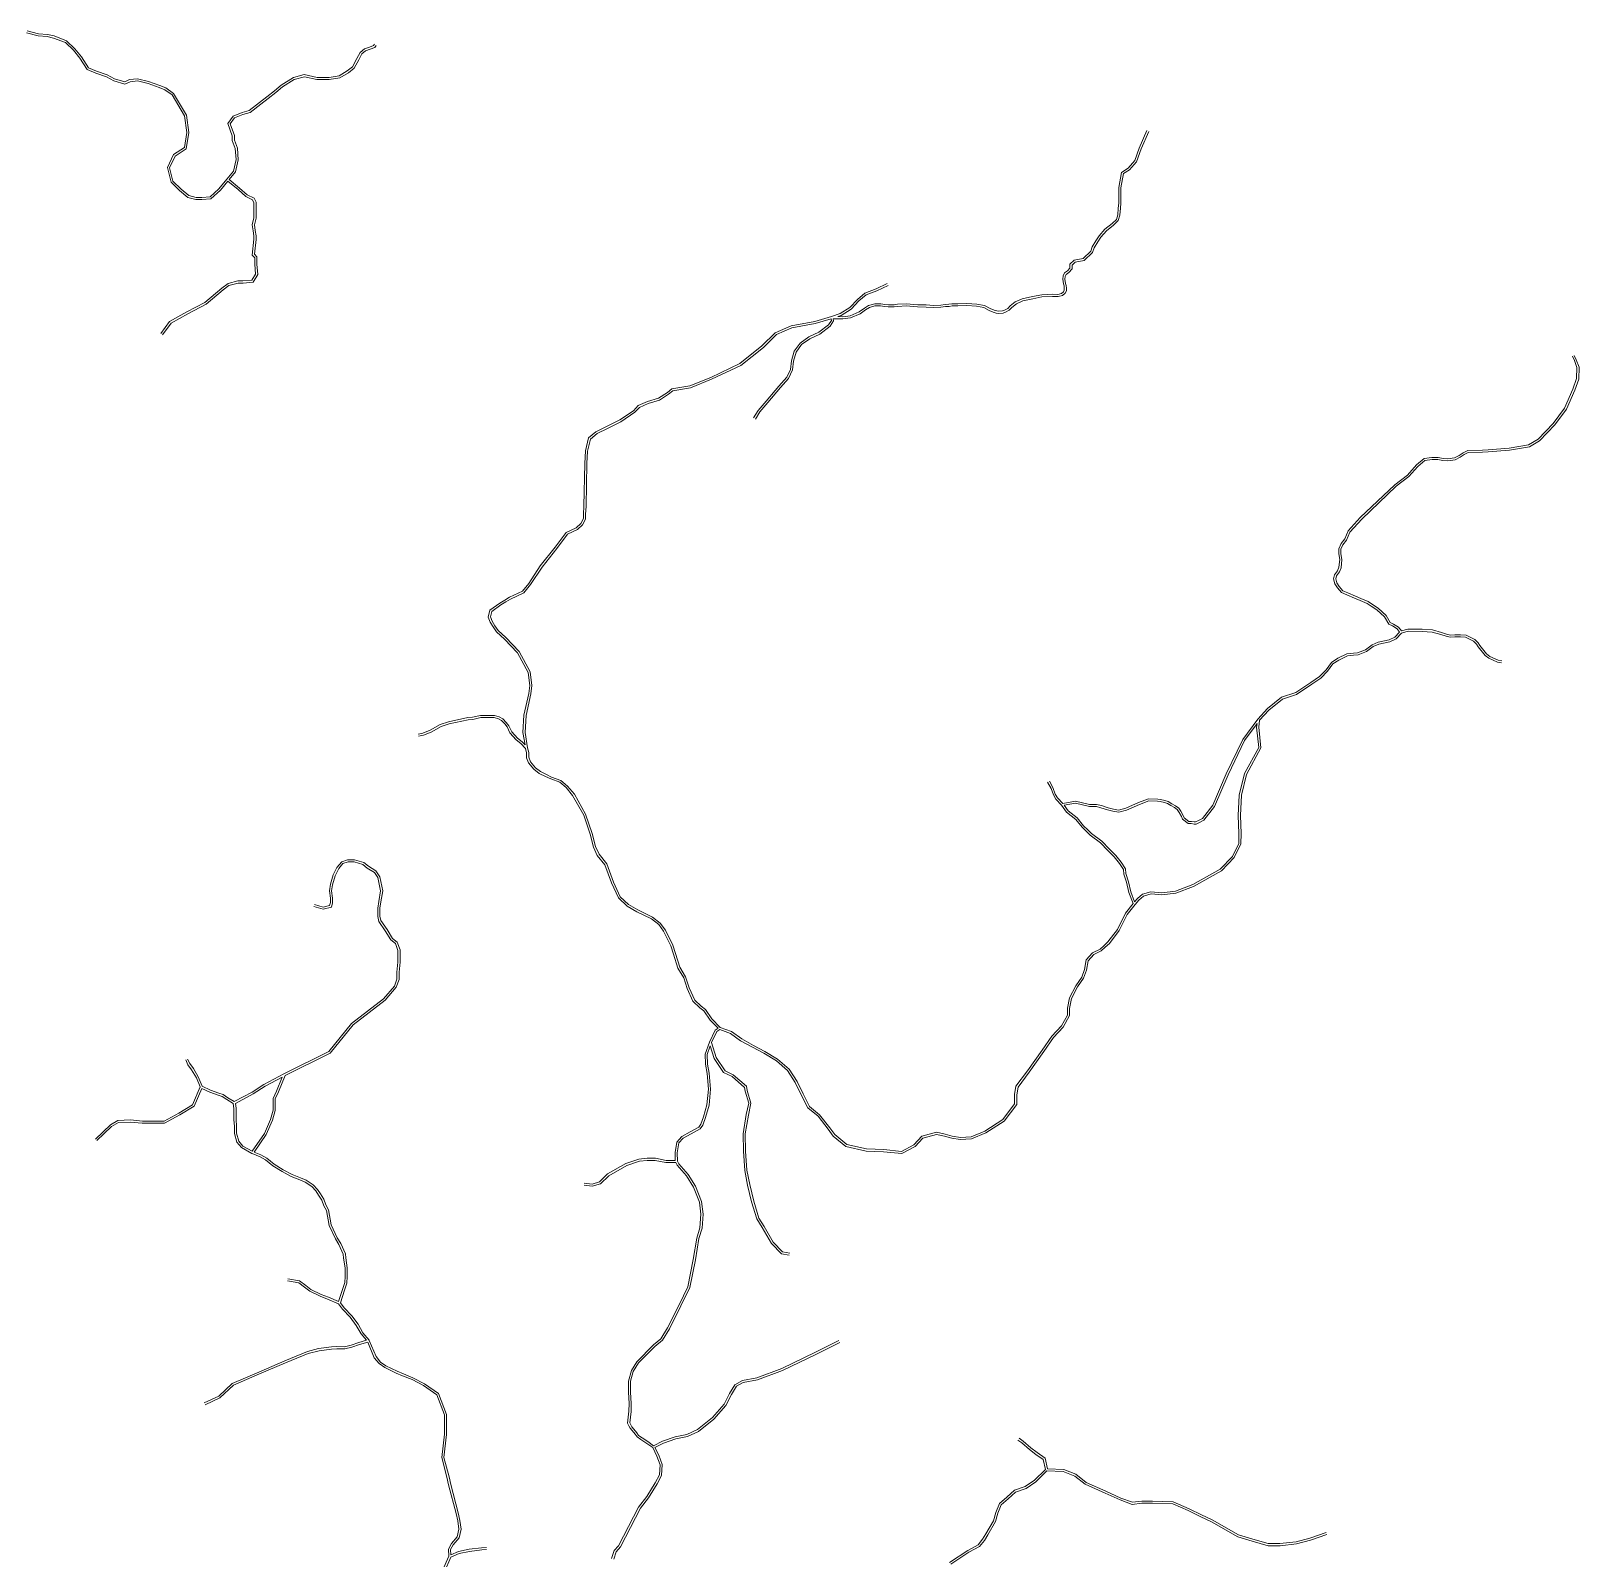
# Model space of a CAD drawing. Header units: millimetres. Extents: x 617885 to 663705, y 7172943 to 7234736.
# Drawn here: x 639325 to 643736, y 7217190 to 7221540 of the extents above; entities that cross this region are included whole.
import ezdxf

# ---------------------------------------------------------------- set-up
doc = ezdxf.new("R2010")
doc.units = ezdxf.units.MM
doc.layers.add('VIAS', color=7, linetype='Continuous', lineweight=5)

msp = doc.modelspace()

# ---------------------------------------------------------------- linework, layer by layer
at = {"layer": 'VIAS', "color": 253}
for points in [[(639312.5, 7221534.1), (639345.5, 7221525.8), (639371, 7221523.8), (639389, 7221519.8), (639422.9, 7221506.9), (639445.8, 7221485), (639464, 7221462.8), (639485.3, 7221430.5), (639509.3, 7221419.9), (639540, 7221409.6), (639560.6, 7221398.1), (639592.8, 7221388.7), (639607.5, 7221395.4), (639628.3, 7221397.8), (639658.5, 7221390.3), (639690.4, 7221378.8), (639706.7, 7221372.5), (639726.9, 7221357.5), (639762, 7221297.9), (639769, 7221250.8), (639762.1, 7221208.1), (639730.8, 7221187.8), (639713.7, 7221151.1), (639724.2, 7221109.4), (639748.6, 7221085.1), (639771.6, 7221065.9), (639795.1, 7221059.4), (639811.8, 7221059.4), (639837.9, 7221062), (639865, 7221086.5), (639885.7, 7221111.7), (639915.1, 7221087.9), (639937.2, 7221068.2), (639956.2, 7221058.7), (639960.3, 7221050.5), (639960.3, 7221007.7), (639955.4, 7220988), (639957.9, 7220970.4), (639960.3, 7220956), (639960.3, 7220946.7), (639955.3, 7220901.6), (639962.7, 7220894.1), (639962.7, 7220875.8), (639965.1, 7220847.4), (639954.2, 7220830), (639929.1, 7220827.7), (639914.2, 7220827.7), (639886.5, 7220820.2), (639868.9, 7220807.6), (639820.3, 7220766.4), (639769.4, 7220739.7), (639720, 7220712.6), (639695.2, 7220678)], [(640303.8, 7221502), (640301.1, 7221498.1), (640289.6, 7221493.8), (640274.9, 7221488.9), (640263.1, 7221478.7), (640253.4, 7221461), (640241.1, 7221438), (640226.1, 7221426), (640203.2, 7221412.3), (640174.2, 7221407.7), (640140.2, 7221407.7), (640103.8, 7221415.6), (640072.8, 7221407.5), (640037.7, 7221385.2), (640018.8, 7221369.4), (639996.8, 7221352.2), (639976.4, 7221336.5), (639947.1, 7221313.3), (639927.1, 7221307.2), (639901.1, 7221297.4), (639885.5, 7221276.6), (639898.5, 7221241.3), (639898.5, 7221227.5), (639907.2, 7221205), (639909.7, 7221173.5), (639902.4, 7221141), (639883, 7221117.9), (639882.9, 7221117.9), (639860.6, 7221090.6), (639835.3, 7221067.8), (639811.5, 7221065.4), (639795.9, 7221065.4), (639774.4, 7221071.3), (639752.6, 7221089.5), (639729.6, 7221112.5), (639720.1, 7221150.5), (639735.5, 7221183.7), (639767.6, 7221204.5), (639775.1, 7221250.8), (639767.8, 7221300), (639731.5, 7221361.6), (639709.6, 7221377.9), (639692.5, 7221384.4), (639660.2, 7221396), (639628.7, 7221403.9), (639605.9, 7221401.2), (639592.4, 7221395.1), (639562.9, 7221403.6), (639542.4, 7221415.2), (639511.5, 7221425.5), (639489.3, 7221435.3), (639468.8, 7221466.4), (639450.2, 7221489.1), (639426.2, 7221512), (639390.7, 7221525.6), (639371.9, 7221529.7), (639346.5, 7221531.8), (639314.1, 7221539.9)], [(640308.7, 7221498.7), (640305.1, 7221493.2), (640291.6, 7221488.1), (640277.9, 7221483.6), (640267.8, 7221474.9), (640258.7, 7221458.1), (640245.8, 7221434.1), (640229.5, 7221421), (640205.3, 7221406.5), (640174.7, 7221401.7), (640139.6, 7221401.7), (640103.9, 7221409.5), (640075.2, 7221401.9), (640041.3, 7221380.3), (640022.5, 7221364.7), (640000.5, 7221347.5), (639980.1, 7221331.8), (639949.9, 7221307.9), (639929, 7221301.5), (639904.8, 7221292.4), (639892.2, 7221275.6), (639904.5, 7221242.3), (639904.5, 7221228.7), (639913.1, 7221206.3), (639915.7, 7221173.1), (639908, 7221138.3), (639889.5, 7221116.4), (639918.9, 7221092.4), (639940.6, 7221073.2), (639960.7, 7221063.2), (639966.3, 7221051.9), (639966.3, 7221007), (639961.5, 7220987.7), (639963.8, 7220971.3), (639966.3, 7220956.5), (639966.3, 7220946.3), (639961.6, 7220903.8), (639968.7, 7220896.6), (639968.7, 7220876), (639971.2, 7220845.9), (639957.7, 7220824.3), (639929.3, 7220821.7), (639915, 7220821.7), (639889.1, 7220814.7), (639872.5, 7220802.9), (639823.7, 7220761.4), (639772.2, 7220734.4), (639724.1, 7220708), (639700.1, 7220674.5)], [(642510.3, 7221253.8), (642488.2, 7221203.9), (642475.3, 7221167.5), (642454.9, 7221144.7), (642438.1, 7221133.5), (642430.3, 7221093.2), (642430.3, 7221049.2), (642429.1, 7221035.2), (642427.9, 7221015.1), (642422.9, 7221000.1), (642409.5, 7220986.7), (642389.1, 7220970.5), (642373.7, 7220952.4), (642364.6, 7220938.8), (642354.6, 7220922.5), (642349.8, 7220909.1), (642325.6, 7220885.9), (642300.3, 7220881.1), (642291.3, 7220873.2), (642291.3, 7220862.4), (642282.4, 7220852), (642274.8, 7220846.6), (642271.7, 7220840.4), (642271.3, 7220832.9), (642272.9, 7220820.5), (642274.5, 7220815.1), (642275.4, 7220807.1), (642275.4, 7220800), (642271.9, 7220792.9), (642264.2, 7220786.7), (642251.5, 7220783.1), (642235.3, 7220783.9), (642205.6, 7220782.7), (642179.5, 7220777.3), (642151.1, 7220771.5), (642132.9, 7220763.1), (642119.5, 7220752), (642112.4, 7220744.9), (642101.7, 7220738.8), (642094.8, 7220736.4), (642082.9, 7220735.3), (642075.5, 7220736.5), (642067.1, 7220738.7), (642055.2, 7220744.1), (642039.6, 7220751.9), (642018.9, 7220756), (641991.7, 7220757.6), (641965.8, 7220757.1), (641949.5, 7220756.5), (641941.1, 7220755.5), (641930.5, 7220755), (641917.8, 7220753.4), (641896.2, 7220751.8), (641875.9, 7220753.4), (641851.5, 7220753.9), (641818.7, 7220756.5), (641794.7, 7220755.4), (641785, 7220753.7), (641767.7, 7220753.7), (641756.9, 7220754.6), (641746, 7220756.7), (641729.9, 7220757.1), (641714.3, 7220752.3), (641702.9, 7220745.4), (641687.6, 7220734.6), (641660.5, 7220723), (641638.5, 7220719.7), (641623.2, 7220720.1), (641611, 7220720.3), (641612.1, 7220714), (641602, 7220698.9), (641572.8, 7220676.4), (641544.3, 7220663), (641520.8, 7220646.6), (641505, 7220624.7), (641497.5, 7220599.5), (641495.1, 7220574.2), (641483.4, 7220550.2), (641460.4, 7220524.5), (641424.2, 7220481.3), (641402.1, 7220455), (641389.2, 7220434.6)], [(641767.6, 7220815.2), (641735.2, 7220799.4), (641704.4, 7220788), (641684.2, 7220771), (641662.2, 7220747.9), (641633.2, 7220729.5), (641623.7, 7220726.1), (641638.2, 7220725.7), (641658.8, 7220728.8), (641684.7, 7220739.9), (641699.6, 7220750.4), (641711.8, 7220757.8), (641729.1, 7220763.1), (641746.7, 7220762.7), (641757.7, 7220760.5), (641768, 7220759.7), (641784.5, 7220759.7), (641794.1, 7220761.4), (641818.8, 7220762.5), (641851.8, 7220759.9), (641876.2, 7220759.4), (641896.3, 7220757.8), (641917.2, 7220759.3), (641929.9, 7220760.9), (641940.6, 7220761.5), (641949.1, 7220762.5), (641965.7, 7220763.1), (641991.8, 7220763.6), (642019.7, 7220762), (642041.5, 7220757.6), (642057.8, 7220749.5), (642069.1, 7220744.3), (642076.7, 7220742.3), (642083.1, 7220741.4), (642093.5, 7220742.3), (642099.3, 7220744.3), (642108.7, 7220749.7), (642115.5, 7220756.5), (642129.7, 7220768.2), (642149.2, 7220777.3), (642178.3, 7220783.2), (642204.9, 7220788.7), (642235.3, 7220789.9), (642250.8, 7220789.1), (642261.4, 7220792.1), (642267.1, 7220796.8), (642269.4, 7220801.4), (642269.4, 7220806.8), (642268.6, 7220813.8), (642267, 7220819.2), (642265.2, 7220832.7), (642265.8, 7220842), (642270.1, 7220850.7), (642278.3, 7220856.4), (642285.3, 7220864.6), (642285.3, 7220876), (642297.6, 7220886.6), (642322.7, 7220891.4), (642344.7, 7220912.5), (642349.2, 7220925.1), (642359.5, 7220942), (642368.9, 7220956), (642384.9, 7220974.9), (642405.5, 7220991.2), (642417.7, 7221003.3), (642422, 7221016.2), (642423.1, 7221035.6), (642424.3, 7221049.5), (642424.3, 7221093.8), (642432.7, 7221137.1), (642450.9, 7221149.2), (642470, 7221170.6), (642482.7, 7221206.2), (642504.8, 7221256.2)], [(641764.9, 7220820.6), (641732.8, 7220804.9), (641701.3, 7220793.3), (641680.1, 7220775.4), (641658.4, 7220752.6), (641630.5, 7220735), (641606.4, 7220726.2), (641558.1, 7220712.1), (641491.1, 7220699.9), (641445.7, 7220680.3), (641407.9, 7220642.6), (641344.6, 7220592.4), (641261.9, 7220553.1), (641202.6, 7220529), (641151.1, 7220520.4), (641138.4, 7220510), (641113.1, 7220493.8), (641081.7, 7220484.6), (641055.2, 7220472.8), (641042.1, 7220458.2), (641003.1, 7220432), (640965.3, 7220412.8), (640934.9, 7220398.3), (640913.7, 7220381), (640904.8, 7220343.9), (640903, 7220307.8), (640900.6, 7220186.3), (640899.5, 7220163.1), (640899.5, 7220151), (640892, 7220137.1), (640878.8, 7220125), (640849.6, 7220111), (640818.7, 7220069.6), (640776.3, 7220015.9), (640743.3, 7219966.4), (640725.3, 7219944.3), (640688.5, 7219927), (640675, 7219918.7), (640660.5, 7219910.4), (640632.6, 7219890), (640628, 7219870.5), (640633.6, 7219856), (640642, 7219842.3), (640651.6, 7219828.5), (640674.2, 7219807.7), (640710.8, 7219768.7), (640741.5, 7219712.2), (640746.3, 7219675.4), (640743.3, 7219653), (640729.6, 7219591), (640726.9, 7219541.6), (640732.7, 7219506.7), (640725, 7219514.8), (640711.2, 7219525.2), (640694.8, 7219543.7), (640686.9, 7219560.5), (640679.2, 7219570.3), (640669.8, 7219580.3), (640659.1, 7219586), (640645.7, 7219589.8), (640627.9, 7219590.4), (640605.8, 7219590.4), (640583, 7219585.1), (640569.8, 7219584), (640514.6, 7219572.2), (640491.3, 7219564.1), (640462.4, 7219547.8), (640441.4, 7219540), (640428.1, 7219537.3)], [(641384.2, 7220437.8), (641397.3, 7220458.5), (641419.6, 7220485.2), (641455.9, 7220528.5), (641478.3, 7220553.6), (641489.2, 7220575.8), (641491.6, 7220600.6), (641499.5, 7220627.4), (641516.5, 7220650.9), (641541.3, 7220668.2), (641569.7, 7220681.5), (641597.5, 7220703), (641605.7, 7220715.3), (641605, 7220719.5), (641559.5, 7220706.2), (641492.8, 7220694.1), (641449.1, 7220675.3), (641411.9, 7220638.1), (641347.8, 7220587.2), (641264.3, 7220547.6), (641204.2, 7220523.2), (641153.6, 7220514.8), (641141.9, 7220505.1), (641115.6, 7220488.3), (641083.8, 7220478.9), (641058.8, 7220467.8), (641046, 7220453.7), (641006.1, 7220426.8), (640967.9, 7220407.4), (640938.1, 7220393.2), (640919.1, 7220377.6), (640910.8, 7220343), (640909, 7220307.6), (640906.6, 7220186.1), (640905.5, 7220162.9), (640905.5, 7220149.5), (640896.8, 7220133.4), (640882.2, 7220120), (640853.5, 7220106.2), (640823.5, 7220065.9), (640781.2, 7220012.4), (640748.1, 7219962.8), (640729, 7219939.5), (640691.4, 7219921.7), (640678.1, 7219913.5), (640663.7, 7219905.3), (640637.9, 7219886.5), (640634.3, 7219870.9), (640639, 7219858.7), (640647.1, 7219845.5), (640656.1, 7219832.5), (640678.4, 7219812), (640715.7, 7219772.3), (640747.3, 7219714.1), (640752.3, 7219675.4), (640749.2, 7219652), (640735.5, 7219590.2), (640733, 7219541.9), (640740.2, 7219498.1), (640743.3, 7219484.3), (640743.3, 7219470.9), (640748.2, 7219458.4), (640762.3, 7219441.3), (640776.4, 7219430.2), (640793.8, 7219422), (640808.3, 7219414.8), (640834.7, 7219405.3), (640854.1, 7219389.1), (640873.3, 7219365.7), (640905.5, 7219308.9), (640924.4, 7219254.1), (640933.8, 7219216.7), (640943.8, 7219194.8), (640965.5, 7219167.4), (640984.4, 7219115.5), (641003.8, 7219073.9), (641027.5, 7219051.6), (641053.9, 7219036.1), (641095.9, 7219015.9), (641118.2, 7218999), (641132.7, 7218978.3), (641153.8, 7218936.2), (641161.4, 7218912.1), (641174, 7218872.9), (641190.4, 7218845.3), (641200.1, 7218814.6), (641216.3, 7218779.6), (641234.8, 7218761.7), (641246.9, 7218752.6), (641264.8, 7218725.8), (641289, 7218701.6), (641321, 7218689.8), (641350.2, 7218668.9), (641383.7, 7218650.4), (641416.2, 7218633), (641452.4, 7218610.8), (641485.4, 7218582.6), (641507.7, 7218547.3), (641525.2, 7218512.5), (641543.4, 7218476), (641572.2, 7218453), (641601.4, 7218415.6), (641615.1, 7218396.2), (641649.5, 7218368), (641705.4, 7218355.4), (641754.8, 7218353.6), (641805.4, 7218348.1), (641840.8, 7218367.6), (641863.1, 7218391.7), (641905.1, 7218403.2), (641929.7, 7218397.5), (641949.8, 7218392), (641973.2, 7218388.4), (642003.6, 7218390.2), (642043.2, 7218406.4), (642094, 7218439), (642127.9, 7218483.6), (642127.9, 7218510.4), (642131.7, 7218534), (642164.8, 7218577.6), (642206.2, 7218636.5), (642234.2, 7218676.5), (642261.3, 7218705.9), (642278.2, 7218736.7), (642278.2, 7218756.2), (642284, 7218785.6), (642301.8, 7218820.4), (642319, 7218845.1), (642326.8, 7218866.5), (642331.9, 7218894.2), (642350, 7218914.3), (642371.2, 7218924.4), (642381.9, 7218934.1), (642393.7, 7218945), (642420.5, 7218980.6), (642443.6, 7219026.8), (642465.3, 7219054.2), (642453.4, 7219085.7), (642446.3, 7219115.1), (642439.2, 7219138.5), (642438.2, 7219151.1), (642426.6, 7219168.5), (642411.7, 7219187.4), (642393.6, 7219205.4), (642372.6, 7219227.5), (642343.4, 7219249.6), (642332.2, 7219259.8), (642319.9, 7219272), (642301.9, 7219294.1), (642275.6, 7219314.3), (642261.3, 7219334.6), (642244.8, 7219351.5), (642238.2, 7219363.9), (642231.7, 7219382.1), (642221.9, 7219400.1)], [(643717.2, 7220613.3), (643722.8, 7220601.3), (643730, 7220581.4), (643729.1, 7220549.7), (643718.1, 7220519.4), (643694.8, 7220465.5), (643662.4, 7220422), (643619.8, 7220377.5), (643592.5, 7220361.2), (643536.9, 7220351.5), (643476.8, 7220347.1), (643460.5, 7220346.3), (643419, 7220344.8), (643405.6, 7220338.5), (643394.4, 7220331), (643380.8, 7220323.9), (643362.4, 7220321.1), (643348.7, 7220322.5), (643334.4, 7220324.8), (643316.9, 7220324.8), (643294.3, 7220322.4), (643272.6, 7220303.8), (643247.4, 7220274.9), (643211, 7220247.5), (643112.5, 7220153.7), (643078, 7220115.8), (643068.6, 7220092.9), (643057.9, 7220079.6), (643051.4, 7220064.6), (643051.4, 7220050.3), (643054.1, 7220034.4), (643052, 7220012.1), (643048.1, 7220002.3), (643039.5, 7219990.3), (643036.7, 7219978.9), (643039.9, 7219965.4), (643047.5, 7219953.8), (643059.5, 7219940.5), (643074.5, 7219933.5), (643096.5, 7219924.1), (643112.1, 7219917.8), (643132.2, 7219909.1), (643143.8, 7219901.6), (643159.6, 7219891.2), (643181.6, 7219870.9), (643194, 7219850.6), (643204.2, 7219845.2), (643217.7, 7219836.9), (643224.8, 7219827.5), (643211.5, 7219813.5), (643195, 7219805.2), (643163.4, 7219798.5), (643146.5, 7219791.6), (643127.3, 7219777.2), (643105.1, 7219768.9), (643093, 7219767.9), (643074.1, 7219766), (643048.5, 7219753.2), (643030.6, 7219741.2), (643015.1, 7219719.9), (642996.2, 7219701), (642971.5, 7219683.9), (642928.6, 7219655.4), (642888.2, 7219641.9), (642848.2, 7219609.8), (642820.7, 7219579.8), (642820.4, 7219579.5), (642778, 7219522.1), (642730.5, 7219423.5), (642692.1, 7219334.3), (642662.8, 7219296.6), (642651.5, 7219290.7), (642643.6, 7219286.7), (642639.4, 7219286.7), (642631.8, 7219288), (642624.3, 7219288.4), (642611.1, 7219298.5), (642608.4, 7219305.2), (642601.7, 7219317.1), (642595.4, 7219326.2), (642586.2, 7219333), (642576.2, 7219338.7), (642565.7, 7219344.8), (642556.2, 7219348.4), (642543.8, 7219350.6), (642535.5, 7219351.9), (642509.3, 7219352.8), (642481.2, 7219341.9), (642444.6, 7219326.4), (642424.2, 7219320.5), (642409.2, 7219323.7), (642394.2, 7219327.1), (642375, 7219333.3), (642361.5, 7219336.8), (642341.6, 7219336.8), (642301.4, 7219346.5), (642264.7, 7219339.8), (642249.7, 7219355.1), (642243.7, 7219366.4), (642237.1, 7219384.6), (642227.2, 7219403)], [(643722.6, 7220615.8), (643728.3, 7220603.6), (643736, 7220582.3), (643735.1, 7220548.5), (643723.6, 7220517.1), (643700.1, 7220462.5), (643667, 7220418.1), (643623.5, 7220372.8), (643594.6, 7220355.5), (643537.6, 7220345.5), (643477.2, 7220341.1), (643460.8, 7220340.3), (643420.5, 7220338.9), (643408.6, 7220333.3), (643397.5, 7220325.9), (643382.8, 7220318.1), (643362.5, 7220315), (643347.9, 7220316.6), (643334, 7220318.8), (643317.3, 7220318.8), (643296.8, 7220316.7), (643276.8, 7220299.6), (643251.5, 7220270.5), (643214.9, 7220242.9), (643116.8, 7220149.5), (643083.1, 7220112.5), (643073.8, 7220089.9), (643063, 7220076.5), (643057.4, 7220063.4), (643057.4, 7220050.8), (643060.1, 7220034.6), (643057.9, 7220010.7), (643053.4, 7219999.4), (643045, 7219987.7), (643042.8, 7219978.9), (643045.5, 7219967.8), (643052.3, 7219957.5), (643063.1, 7219945.4), (643076.9, 7219939), (643098.8, 7219929.7), (643114.5, 7219923.3), (643135, 7219914.4), (643147.1, 7219906.6), (643163.4, 7219895.9), (643186.2, 7219874.8), (643198.3, 7219855.1), (643207.2, 7219850.4), (643221.8, 7219841.5), (643229.8, 7219830.8), (643248.2, 7219836.4), (643289.3, 7219835.5), (643318.5, 7219833.8), (643343.7, 7219826.1), (643358.8, 7219821.8), (643369.8, 7219819.2), (643381.9, 7219819.7), (643398.3, 7219819.7), (643414.2, 7219819.1), (643439.1, 7219806.7), (643448.3, 7219797.5), (643453.8, 7219789.2), (643472.5, 7219765.7), (643482.3, 7219758), (643505.4, 7219747.5), (643516.4, 7219745.9)], [(643515.5, 7219740), (643503.7, 7219741.7), (643479.1, 7219752.9), (643468.2, 7219761.4), (643449, 7219785.7), (643443.6, 7219793.6), (643435.5, 7219801.8), (643412.7, 7219813.2), (643398.2, 7219813.7), (643382, 7219813.7), (643369.2, 7219813.1), (643357.3, 7219816), (643342, 7219820.3), (643317.4, 7219827.8), (643289, 7219829.5), (643249, 7219830.3), (643230.3, 7219824.7), (643215.1, 7219808.6), (643197, 7219799.5), (643165.2, 7219792.8), (643149.5, 7219786.3), (643130.2, 7219771.9), (643106.4, 7219762.9), (643093.5, 7219762), (643075.9, 7219760.1), (643051.5, 7219748), (643034.8, 7219736.8), (643019.7, 7219716), (643000.1, 7219696.4), (642974.9, 7219679), (642931.3, 7219649.9), (642891.1, 7219636.6), (642852.3, 7219605.4), (642825.7, 7219576.4), (642823.4, 7219556.6), (642829.5, 7219497.9), (642788.7, 7219422.3), (642774, 7219362.7), (642771, 7219304.8), (642773, 7219254.4), (642772.2, 7219224.1), (642753.6, 7219185.4), (642717.6, 7219147.8), (642637.6, 7219102.7), (642587.5, 7219083.7), (642547, 7219079.2), (642516.6, 7219081.7), (642494.8, 7219075.7), (642481.9, 7219064.1), (642471, 7219051.7), (642448.7, 7219023.5), (642425.6, 7218977.5), (642398.2, 7218940.9), (642385.9, 7218929.7), (642374.6, 7218919.4), (642353.6, 7218909.4), (642337.5, 7218891.4), (642332.6, 7218865), (642324.4, 7218842.3), (642307, 7218817.3), (642289.7, 7218783.6), (642284.2, 7218755.6), (642284.2, 7218735.2), (642266.2, 7218702.3), (642238.9, 7218672.7), (642211.1, 7218633.1), (642169.6, 7218574.1), (642137.4, 7218531.6), (642133.9, 7218509.9), (642133.9, 7218481.6), (642098.1, 7218434.5), (642046, 7218401.1), (642004.9, 7218384.3), (641972.9, 7218382.4), (641948.5, 7218386.1), (641928.2, 7218391.7), (641905.2, 7218397), (641866.3, 7218386.4), (641844.6, 7218362.8), (641806.6, 7218342), (641754.4, 7218347.6), (641704.6, 7218349.4), (641646.8, 7218362.5), (641610.7, 7218392.1), (641596.6, 7218412), (641567.9, 7218448.8), (641538.6, 7218472.1), (641519.8, 7218509.8), (641502.5, 7218544.4), (641480.8, 7218578.6), (641448.8, 7218606), (641413.2, 7218627.8), (641380.8, 7218645.1), (641347, 7218663.8), (641318.2, 7218684.5), (641287.8, 7218695.6), (641279.6, 7218689.8), (641264, 7218658.4), (641277.4, 7218615.8), (641302.7, 7218577.6), (641325.9, 7218566.9), (641363.9, 7218533.9), (641366.1, 7218521.8), (641376.1, 7218486.2), (641369.1, 7218452.1), (641360.1, 7218398.4), (641360.8, 7218349.4), (641364.6, 7218294.6), (641372.9, 7218253.7), (641384.3, 7218206.7), (641398.6, 7218158.5), (641413.7, 7218134.4), (641439.7, 7218089.7), (641466.4, 7218062.4), (641486.9, 7218058.6)], [(640429.3, 7219531.4), (640443, 7219534.3), (640464.9, 7219542.3), (640493.8, 7219558.6), (640516.2, 7219566.4), (640570.7, 7219578.1), (640583.9, 7219579.1), (640606.5, 7219584.4), (640627.8, 7219584.4), (640644.8, 7219583.9), (640656.8, 7219580.4), (640666.1, 7219575.5), (640674.7, 7219566.4), (640681.8, 7219557.3), (640689.7, 7219540.3), (640707.1, 7219520.8), (640721, 7219510.3), (640734.5, 7219496), (640737.3, 7219483.6), (640737.3, 7219469.8), (640742.9, 7219455.3), (640758.1, 7219436.9), (640773.2, 7219425.1), (640791.2, 7219416.6), (640805.9, 7219409.2), (640831.7, 7219400), (640849.9, 7219384.9), (640868.3, 7219362.3), (640900, 7219306.4), (640918.7, 7219252.4), (640928.1, 7219214.7), (640938.7, 7219191.6), (640960.2, 7219164.5), (640978.9, 7219113.2), (640998.9, 7219070.3), (641023.8, 7219046.7), (641051.1, 7219030.8), (641092.7, 7219010.8), (641113.8, 7218994.8), (641127.6, 7218975.3), (641148.3, 7218933.9), (641155.7, 7218910.3), (641168.5, 7218870.4), (641184.9, 7218842.8), (641194.5, 7218812.4), (641211.3, 7218776), (641230.9, 7218757.1), (641242.5, 7218748.4), (641260.1, 7218721.9), (641282.7, 7218699.4), (641274.9, 7218693.9), (641258.1, 7218660), (641257.9, 7218659.6), (641245.6, 7218625.2), (641246.9, 7218596.7), (641251.7, 7218570.1), (641255.5, 7218525.4), (641251.2, 7218481.3), (641241.2, 7218447), (641234.1, 7218425.6), (641227.9, 7218417), (641203.3, 7218403.9), (641179.1, 7218390.7), (641165.6, 7218375.2), (641160.5, 7218345.1), (641160.8, 7218322.4), (641134.6, 7218322.7), (641104.6, 7218328.9), (641080.8, 7218328.9), (641057.3, 7218326.1), (641020.3, 7218314.2), (640968.1, 7218284.1), (640945, 7218261.9), (640923.8, 7218255.3), (640901.6, 7218258.3)], [(642818.6, 7219566.9), (642783.1, 7219519), (642736, 7219421.1), (642697.3, 7219331.2), (642666.8, 7219291.9), (642654.3, 7219285.3), (642645, 7219280.7), (642638.9, 7219280.7), (642631.1, 7219282), (642622.2, 7219282.5), (642606.2, 7219294.7), (642602.9, 7219302.6), (642596.7, 7219313.9), (642591, 7219321.9), (642583, 7219328), (642573.2, 7219333.5), (642563.1, 7219339.4), (642554.6, 7219342.6), (642542.9, 7219344.7), (642534.9, 7219346), (642510.4, 7219346.8), (642483.5, 7219336.3), (642446.6, 7219320.7), (642424.4, 7219314.3), (642407.9, 7219317.9), (642392.6, 7219321.3), (642373.3, 7219327.5), (642360.7, 7219330.8), (642340.8, 7219330.8), (642301.3, 7219340.4), (642268.8, 7219334.4), (642280, 7219318.5), (642306.1, 7219298.4), (642324.4, 7219276.1), (642336.3, 7219264.1), (642347.3, 7219254.2), (642376.6, 7219232), (642397.9, 7219209.6), (642416.2, 7219191.4), (642431.5, 7219172), (642444.1, 7219153.1), (642445.1, 7219139.6), (642452.1, 7219116.6), (642459.2, 7219087.5), (642469.8, 7219059.4), (642477.6, 7219068.4), (642491.8, 7219081.1), (642516, 7219087.7), (642546.9, 7219085.3), (642586.1, 7219089.5), (642635.1, 7219108.2), (642713.9, 7219152.6), (642748.6, 7219188.8), (642766.2, 7219225.5), (642767, 7219254.4), (642765, 7219304.8), (642768, 7219363.6), (642783, 7219424.5), (642823.3, 7219499.1), (642817.4, 7219556.6), (642818.6, 7219566.9)], [(639771.3, 7218611.3), (639777.2, 7218598.5), (639787.8, 7218584.3), (639801.8, 7218560.7), (639812.3, 7218534.2), (639836.6, 7218522.5), (639860.2, 7218514.6), (639872.3, 7218510.5), (639886.1, 7218501), (639904.1, 7218490.4), (639955.5, 7218517.2), (639988.9, 7218539.1), (640045.5, 7218569.1), (640045.6, 7218569.1), (640173.8, 7218632.8), (640238.7, 7218713.1), (640329.8, 7218783.4), (640360.5, 7218819.1), (640367.9, 7218838.9), (640367.9, 7218859.3), (640370.5, 7218887.9), (640370.5, 7218921), (640363.2, 7218940.5), (640350.4, 7218950.7), (640334.6, 7218977.1), (640316, 7219003.5), (640313.3, 7219017.4), (640313.3, 7219041.3), (640315.9, 7219059.8), (640321, 7219090.5), (640313.4, 7219128.3), (640303.7, 7219142.9), (640283.3, 7219155.6), (640270.6, 7219165.8), (640245.6, 7219173.3), (640228.3, 7219173.3), (640214, 7219168.5), (640201.7, 7219153.8), (640191.6, 7219133.6), (640183.9, 7219108.1), (640181.4, 7219090.5), (640184, 7219069.9), (640184, 7219056.3), (640180.8, 7219043.8), (640157.5, 7219038), (640130.7, 7219046)], [(640132.4, 7219051.8), (640157.6, 7219044.2), (640175.9, 7219048.8), (640178, 7219057.1), (640178, 7219069.5), (640175.3, 7219090.5), (640178, 7219109.3), (640186, 7219135.8), (640196.7, 7219157.1), (640210.4, 7219173.7), (640227.3, 7219179.3), (640246.5, 7219179.3), (640273.5, 7219171.2), (640286.8, 7219160.5), (640308, 7219147.3), (640319.1, 7219130.7), (640327.1, 7219090.6), (640321.8, 7219058.9), (640319.3, 7219040.9), (640319.3, 7219018), (640321.7, 7219005.9), (640339.6, 7218980.4), (640355, 7218954.7), (640368.2, 7218944.2), (640376.5, 7218922.1), (640376.5, 7218887.6), (640373.9, 7218859), (640373.9, 7218837.8), (640365.7, 7218816), (640333.9, 7218779), (640242.9, 7218708.8), (640177.7, 7218628), (640049.3, 7218564.3), (640030.1, 7218518.1), (640021.1, 7218497.9), (640021.1, 7218464.7), (640012.9, 7218437.6), (639995.4, 7218396.9), (639960.5, 7218346.7), (639980.2, 7218338.9), (639996.8, 7218329.4), (640017.5, 7218312.1), (640043.8, 7218296.1), (640068.9, 7218282.5), (640093, 7218273.3), (640109.4, 7218266.3), (640129.5, 7218253.2), (640141.5, 7218240.1), (640149.7, 7218227.2), (640159.1, 7218211.9), (640164.9, 7218195.8), (640173.1, 7218181.7), (640180.4, 7218139.6), (640197.5, 7218102.6), (640207.6, 7218086.1), (640220.7, 7218057.1), (640221.7, 7218044.8), (640226.3, 7218017.2), (640226.3, 7217992.2), (640225.3, 7217973.4), (640217.9, 7217952.9), (640206.6, 7217917.5), (640217.4, 7217903.2), (640238.8, 7217880.5), (640256.9, 7217856), (640270.9, 7217831.8), (640288.5, 7217810.5), (640288.9, 7217809.7), (640308.3, 7217763.8), (640321.2, 7217748.5), (640336.5, 7217737.9), (640368, 7217722.2), (640386.2, 7217714.9), (640413.3, 7217703.8), (640446.5, 7217686.6), (640486.6, 7217659.1), (640509.1, 7217599.1), (640509.1, 7217542.2), (640501.8, 7217476.7), (640516.1, 7217421.6), (640520.9, 7217399.8), (640542, 7217318.8), (640546.8, 7217297.5), (640550.3, 7217272.4), (640544.6, 7217247.3), (640528, 7217227.9), (640520.3, 7217214.1), (640521.6, 7217199.1), (640543.3, 7217208.8), (640573.8, 7217215.1), (640608.6, 7217219.3), (640622.5, 7217220.4)], [(641485.8, 7218052.7), (641463.4, 7218056.9), (641434.9, 7218086), (641408.5, 7218131.3), (641393.1, 7218156), (641378.5, 7218205.2), (641367.1, 7218252.4), (641358.7, 7218293.7), (641354.8, 7218349.1), (641354.1, 7218398.9), (641363.2, 7218453.2), (641370, 7218486), (641360.2, 7218520.4), (641358.4, 7218530.8), (641322.6, 7218561.8), (641298.6, 7218572.9), (641271.9, 7218613.2), (641260.6, 7218649.2), (641251.7, 7218624.3), (641252.9, 7218597.3), (641257.6, 7218570.9), (641261.5, 7218525.4), (641257.1, 7218480.2), (641246.9, 7218445.3), (641239.5, 7218422.8), (641232, 7218412.3), (641206.2, 7218398.7), (641183, 7218386), (641171.3, 7218372.5), (641166.5, 7218344.6), (641166.8, 7218320.2), (641171.4, 7218312.9), (641197.7, 7218282.3), (641218, 7218249.2), (641236, 7218205.3), (641239.9, 7218169.7), (641237.1, 7218129.7), (641228.2, 7218100.1), (641218, 7218039.5), (641202.2, 7217960.6), (641177.1, 7217908.3), (641144.2, 7217843.4), (641124.7, 7217810.8), (641103, 7217792.8), (641055.7, 7217745.8), (641041.3, 7217721.6), (641033.1, 7217693.5), (641033.6, 7217662.9), (641035.3, 7217630), (641034.8, 7217607.7), (641031.1, 7217575.4), (641034.2, 7217569.3), (641036.9, 7217563.5), (641042.6, 7217557.3), (641051.2, 7217547), (641056.5, 7217539.6), (641066.4, 7217532.6), (641082.8, 7217521.8), (641099.1, 7217510.2), (641124.7, 7217522.8), (641160.4, 7217535.7), (641193.3, 7217541.7), (641223.8, 7217556), (641266.5, 7217590.5), (641300, 7217628.5), (641315.8, 7217659.2), (641330.8, 7217683.8), (641352.7, 7217695.8), (641393.3, 7217703.1), (641464.3, 7217729.9), (641560.5, 7217776.4), (641626.8, 7217809.5)], [(639765.9, 7218608.8), (639772, 7218595.4), (639782.8, 7218581), (639796.4, 7218558), (639806.7, 7218532.1), (639785, 7218481.4), (639746.2, 7218457.5), (639704.1, 7218435), (639642.4, 7218435), (639608.7, 7218438.1), (639572.4, 7218436.3), (639551.2, 7218423.7), (639508.8, 7218383.7)], [(639513, 7218379.3), (639554.8, 7218418.9), (639574.2, 7218430.3), (639608.6, 7218432.1), (639642.1, 7218429), (639705.7, 7218429), (639749.2, 7218452.3), (639789.8, 7218477.3), (639811.5, 7218528), (639834.3, 7218516.9), (639858.3, 7218508.9), (639869.6, 7218505.1), (639882.9, 7218495.9), (639901.2, 7218485.1), (639903.3, 7218470.7), (639903.3, 7218439.7), (639904.5, 7218419), (639904.5, 7218399), (639911.7, 7218375), (639925.1, 7218359.1), (639954.4, 7218342.7), (639954.8, 7218342.6), (639977.6, 7218333.4), (639993.3, 7218324.5), (640014, 7218307.2), (640040.8, 7218290.9), (640066.4, 7218277), (640090.7, 7218267.7), (640106.6, 7218260.9), (640125.6, 7218248.6), (640136.7, 7218236.4), (640144.6, 7218224), (640153.7, 7218209.3), (640159.4, 7218193.2), (640167.4, 7218179.7), (640174.6, 7218137.8), (640192.2, 7218099.8), (640202.3, 7218083.3), (640214.8, 7218055.6), (640215.7, 7218044.1), (640220.3, 7218016.7), (640220.3, 7217992.4), (640219.4, 7217974.6), (640212.2, 7217954.8), (640201.4, 7217921), (640172.3, 7217933), (640151.4, 7217941.1), (640122.7, 7217955.2), (640108.1, 7217966.8), (640090.1, 7217979.5), (640056.8, 7217985.2)], [(639808.7, 7218529.4), (639808.8, 7218529.3)], [(639907.3, 7218485.3), (639958.5, 7218512), (639992, 7218533.9), (640040.9, 7218559.9), (640024.6, 7218520.4), (640015.1, 7218499.1), (640015.1, 7218465.6), (640007.2, 7218439.7), (639990.1, 7218399.8), (639955, 7218349.3), (639929, 7218363.8), (639917.1, 7218377.9), (639910.5, 7218399.9), (639910.5, 7218419.1), (639909.3, 7218439.9), (639909.3, 7218471.1), (639907.3, 7218485.3)], [(640979.5, 7217188.6), (640987, 7217211.4), (640999.4, 7217225.3), (641056.3, 7217335), (641079.5, 7217365.6), (641103.6, 7217404.2), (641115.8, 7217426.7), (641117.8, 7217455.9), (641108.7, 7217480.3), (641096.5, 7217504.7), (641079.4, 7217516.8), (641063, 7217527.6), (641052.2, 7217535.3), (641046.4, 7217543.3), (641038.1, 7217553.4), (641031.9, 7217560.1), (641028.8, 7217566.6), (641024.9, 7217574.2), (641028.8, 7217608.2), (641029.3, 7217630), (641027.6, 7217662.7), (641027.1, 7217694.3), (641035.8, 7217724), (641050.9, 7217749.5), (641099, 7217797.2), (641120.1, 7217814.8), (641139, 7217846.3), (641171.7, 7217911), (641196.4, 7217962.6), (641212.1, 7218040.6), (641222.3, 7218101.5), (641231.2, 7218130.8), (641233.9, 7218169.6), (641230.1, 7218203.8), (641212.6, 7218246.5), (641192.9, 7218278.8), (641166.6, 7218309.3), (641162.1, 7218316.4), (641133.9, 7218316.7), (641104, 7218322.9), (641081.1, 7218322.9), (641058.6, 7218320.2), (641022.7, 7218308.7), (640971.8, 7218279.3), (640948.2, 7218256.5), (640924.4, 7218249.2), (640900.8, 7218252.3)], [(640055.8, 7217979.3), (640087.8, 7217973.8), (640104.5, 7217962), (640119.5, 7217950.1), (640149, 7217935.7), (640170, 7217927.5), (640201.4, 7217914.5), (640212.8, 7217899.3), (640234.2, 7217876.7), (640251.9, 7217852.7), (640266, 7217828.4), (640280.9, 7217810.3), (640259, 7217804.4), (640237.1, 7217796.6), (640218.2, 7217791.6), (640196.3, 7217792.5), (640181.1, 7217791.3), (640144.6, 7217786.7), (640113, 7217778), (640048.2, 7217751.5), (639973.9, 7217719.9), (639898.7, 7217687.2), (639859.8, 7217651.2), (639818.6, 7217632)], [(640497.8, 7217154.4), (640515.9, 7217195.1), (640514.2, 7217215.4), (640523.1, 7217231.4), (640539.1, 7217250.1), (640544.2, 7217272.6), (640540.9, 7217296.5), (640536.2, 7217317.4), (640515.1, 7217398.4), (640510.3, 7217420.2), (640495.7, 7217476.2), (640503.1, 7217542.6), (640503.1, 7217598), (640481.6, 7217655.2), (640443.5, 7217681.5), (640410.7, 7217698.4), (640384, 7217709.3), (640365.6, 7217716.7), (640333.5, 7217732.7), (640317.1, 7217744.1), (640303.1, 7217760.6), (640284.4, 7217805), (640260.8, 7217798.6), (640238.9, 7217790.9), (640218.8, 7217785.6), (640196.4, 7217786.4), (640181.7, 7217785.3), (640145.8, 7217780.8), (640115, 7217772.3), (640050.5, 7217745.9), (639976.3, 7217714.4), (639902, 7217682.1), (639863.2, 7217646.1), (639821.1, 7217626.5)], [(641629.5, 7217804.1), (641563.2, 7217771), (641466.7, 7217724.3), (641394.9, 7217697.3), (641354.7, 7217690.1), (641335.1, 7217679.3), (641321.1, 7217656.3), (641305, 7217625.1), (641270.7, 7217586.1), (641227.1, 7217550.9), (641195.2, 7217535.9), (641162, 7217529.9), (641127.1, 7217517.2), (641102.8, 7217505.4), (641114.2, 7217482.7), (641123.9, 7217456.8), (641121.7, 7217425), (641108.8, 7217401.2), (641084.4, 7217362.1), (641061.4, 7217331.8), (641004.4, 7217221.8), (640992.3, 7217208.3), (640985.3, 7217186.9)], [(641942.4, 7217177.3), (641994, 7217212), (642024.2, 7217227.6), (642036.7, 7217243.6), (642045.9, 7217259.3), (642067.9, 7217296.5), (642074.3, 7217320.2), (642084.3, 7217345.6), (642105.6, 7217363.5), (642127.3, 7217383.2), (642157.9, 7217393.6), (642184.5, 7217412), (642215.5, 7217442.3), (642209.5, 7217471.1), (642188.3, 7217485.5), (642170.4, 7217498.9), (642148.3, 7217518.4), (642136.9, 7217526.2)], [(642140.3, 7217531.2), (642152, 7217523.1), (642174.2, 7217503.6), (642191.8, 7217490.4), (642214.9, 7217474.7), (642221.2, 7217444.2), (642267.7, 7217442.2), (642302.3, 7217428.6), (642331.6, 7217405.5), (642387.8, 7217380.6), (642430.5, 7217361.1), (642463.6, 7217348.9), (642489.8, 7217352.4), (642520.3, 7217352.4), (642579.8, 7217350.6), (642625, 7217330.7), (642660.7, 7217312.9), (642691.1, 7217298.6), (642765.8, 7217255.9), (642806.5, 7217243.6), (642850.6, 7217231.2), (642883.9, 7217231.2), (642929.9, 7217236.5), (642968.8, 7217247.1), (643015.1, 7217263.1)], [(641101.5, 7217508.1), (641101.5, 7217508.1)], [(643017, 7217257.5), (642970.6, 7217241.4), (642931, 7217230.6), (642884.3, 7217225.2), (642849.8, 7217225.2), (642804.8, 7217237.8), (642763.4, 7217250.4), (642688.3, 7217293.3), (642658.1, 7217307.5), (642622.4, 7217325.3), (642578.5, 7217344.6), (642520.2, 7217346.4), (642490.2, 7217346.4), (642462.9, 7217342.8), (642428.2, 7217355.5), (642385.3, 7217375.2), (642328.5, 7217400.4), (642299.3, 7217423.4), (642266.5, 7217436.3), (642219.9, 7217438.2), (642188.3, 7217407.3), (642160.6, 7217388.2), (642130.4, 7217377.9), (642109.5, 7217359), (642089.4, 7217342), (642080, 7217318.3), (642073.5, 7217294.2), (642051.1, 7217256.2), (642041.7, 7217240.2), (642028.1, 7217222.8), (641997, 7217206.8), (641946.2, 7217172.6)], [(640623, 7217214.4), (640609.2, 7217213.4), (640574.8, 7217209.1), (640545.1, 7217203.1), (640521.3, 7217192.3), (640502.9, 7217151.3)]]:
    msp.add_lwpolyline(points, dxfattribs=at)

doc.saveas('drawing.dxf')
